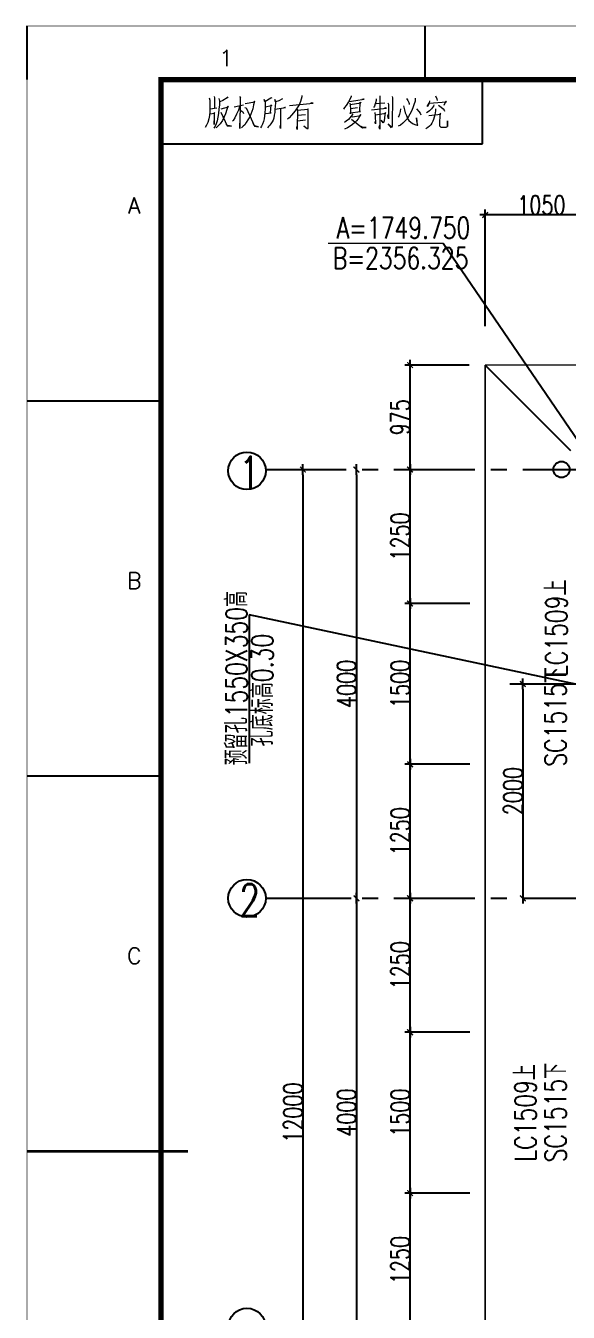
# Model space of a CAD drawing. Extents: x 38792 to 68517, y 3084 to 24109.
# Drawn here: x 38792 to 43854, y 12096 to 24099 of the extents above; entities that cross this region are included whole.
import ezdxf
from ezdxf.enums import TextEntityAlignment as Align

# ---------------------------------------------------------------- set-up
doc = ezdxf.new("R2010")
doc.units = 0
doc.header["$LTSCALE"] = 300
doc.header["$MEASUREMENT"] = 0
doc.header["$PDMODE"] = 34
doc.header["$PDSIZE"] = 3
doc.linetypes.add('CENTER', pattern=[2, 1.25, -0.25, 0.25, -0.25])
doc.layers.get('0').update_dxf_attribs({"color": 8, "linetype": 'CONTINUOUS'})
doc.layers.get('DEFPOINTS').update_dxf_attribs({"color": 8, "linetype": 'CONTINUOUS'})
for name, color, linetype in [('CON2', 8, 'CONTINUOUS'), ('supertext', 8, 'CONTINUOUS'), ('说明文字', 8, 'CONTINUOUS')]:
    doc.layers.add(name, color=color, linetype=linetype)
doc.styles.add('HZ', font='geditxt.shx', dxfattribs={"width": 0.75, "height": 250, "bigfont": 'hztxt1.shx'})
doc.styles.add('HZ1', font='geditxt.shx', dxfattribs={"width": 0.75, "bigfont": 'hztxt1.shx'})
doc.styles.add('hz2', font='geditxt.shx', dxfattribs={"width": 0.72, "bigfont": 'hztxt1.shx'})
doc.styles.get("Standard").update_dxf_attribs({"font": 'geditxt.shx'})
doc.styles.add('TK', font='geditxt.shx', dxfattribs={"width": 0.75, "bigfont": 'hztxt1.shx'})
doc.dimstyles.get("Standard").update_dxf_attribs({"dimtxt": 0.18, "dimasz": 0.18, "dimexe": 0.18, "dimexo": 0.0625, "dimgap": 0.09, "dimtad": 0, "dimtih": 1, "dimtoh": 1, "dimdec": 4, "dimzin": 0, "dimdsep": 46, "dimtxsty": 'Standard', "dimcen": 0.09, "dimadec": 0, "dimazin": 0, "dimtfac": 1, "dimtdec": 4, "dimtofl": 0, "dimtmove": 0, "dimatfit": 3, "dimfxl": 0, "dimtolj": 1, "dimtzin": 0, "dimarcsym": 0})

# ---------------------------------------------------------------- blocks, each defined once
blk = doc.blocks.new('SGTICK')
blk.add_line((-1, 0), (1, 0))
at = {"const_width": 0.25}
blk.add_lwpolyline([(-0.53, -0.53), (0.53, 0.53)], dxfattribs=at)
blk = doc.blocks.new('*D18')
at = {"layer": 'CON2', "color": 0, "lineweight": -2, "transparency": 16777216}
for p, q in [((43078, 21296), (43078, 22383)), ((44078, 22333), (43128, 22333))]:
    blk.add_line(p, q, dxfattribs=at)
at = {"layer": 'DEFPOINTS', "color": 0, "transparency": 16777216}
for p in [(43078, 22333), (44128, 22333), (43078, 21146)]:
    blk.add_point(p, dxfattribs=at)
at = {"layer": 'CON2', "color": 0, "lineweight": -2, "transparency": 16777216, "xscale": 50, "yscale": 50, "zscale": 50, "rotation": 180}
blk.add_blockref('SGTICK', (43078, 22333), dxfattribs=at)
at = {"layer": 'CON2', "color": 0, "lineweight": -2, "transparency": 16777216, "xscale": 50, "yscale": 50, "zscale": 50}
blk.add_blockref('SGTICK', (44128, 22333), dxfattribs=at)
at = {"layer": 'CON2', "color": 0, "transparency": 16777216, "insert": (43603, 22425), "char_height": 175, "attachment_point": 5, "style": 'HZ1'}
blk.add_mtext('\\A1;1050', dxfattribs=at)
blk = doc.blocks.new('*D28')
at = {"layer": 'CON2', "color": 0, "lineweight": -2, "transparency": 16777216}
for p, q in [((42936, 13208), (42328, 13208)), ((42378, 12008), (42378, 13158))]:
    blk.add_line(p, q, dxfattribs=at)
at = {"layer": 'DEFPOINTS', "color": 0, "transparency": 16777216}
for p in [(42378, 13208), (43086, 13208), (42378, 11958)]:
    blk.add_point(p, dxfattribs=at)
at = {"layer": 'CON2', "color": 0, "lineweight": -2, "transparency": 16777216, "xscale": 50, "yscale": 50, "zscale": 50}
for p, rotation in [((42378, 13208), 90), ((42378, 11958), 270)]:
    blk.add_blockref('SGTICK', p, dxfattribs=dict(at, rotation=rotation))
at = {"layer": 'CON2', "color": 0, "transparency": 16777216, "insert": (42286, 12583), "char_height": 175, "attachment_point": 5, "rotation": 90, "style": 'HZ1'}
blk.add_mtext('\\A1;1250', dxfattribs=at)
blk = doc.blocks.new('*D29')
at = {"layer": 'CON2', "color": 0, "lineweight": -2, "transparency": 16777216}
for p, q in [((42936, 14708), (42328, 14708)), ((42378, 13258), (42378, 14658))]:
    blk.add_line(p, q, dxfattribs=at)
at = {"layer": 'DEFPOINTS', "color": 0, "transparency": 16777216}
for p in [(42378, 14708), (43086, 14708), (43086, 13208)]:
    blk.add_point(p, dxfattribs=at)
at = {"layer": 'CON2', "color": 0, "lineweight": -2, "transparency": 16777216, "xscale": 50, "yscale": 50, "zscale": 50}
for p, rotation in [((42378, 14708), 90), ((42378, 13208), 270)]:
    blk.add_blockref('SGTICK', p, dxfattribs=dict(at, rotation=rotation))
at = {"layer": 'CON2', "color": 0, "transparency": 16777216, "insert": (42286, 13958), "char_height": 175, "attachment_point": 5, "rotation": 90, "style": 'HZ1'}
blk.add_mtext('\\A1;1500', dxfattribs=at)
blk = doc.blocks.new('*D30')
at = {"layer": 'CON2', "color": 0, "lineweight": -2, "transparency": 16777216}
for p, q in [((42228, 15958), (42328, 15958)), ((42378, 14758), (42378, 15908))]:
    blk.add_line(p, q, dxfattribs=at)
at = {"layer": 'DEFPOINTS', "color": 0, "transparency": 16777216}
for p in [(42378, 15958), (42378, 15958), (43086, 14708)]:
    blk.add_point(p, dxfattribs=at)
at = {"layer": 'CON2', "color": 0, "lineweight": -2, "transparency": 16777216, "xscale": 50, "yscale": 50, "zscale": 50}
for p, rotation in [((42378, 15958), 90), ((42378, 14708), 270)]:
    blk.add_blockref('SGTICK', p, dxfattribs=dict(at, rotation=rotation))
at = {"layer": 'CON2', "color": 0, "transparency": 16777216, "insert": (42286, 15333), "char_height": 175, "attachment_point": 5, "rotation": 90, "style": 'HZ1'}
blk.add_mtext('\\A1;1250', dxfattribs=at)
blk = doc.blocks.new('*D31')
at = {"layer": 'CON2', "color": 0, "lineweight": -2, "transparency": 16777216}
for p, q in [((42936, 17208), (42328, 17208)), ((42378, 16008), (42378, 17158))]:
    blk.add_line(p, q, dxfattribs=at)
at = {"layer": 'DEFPOINTS', "color": 0, "transparency": 16777216}
for p in [(42378, 17208), (43086, 17208), (42378, 15958)]:
    blk.add_point(p, dxfattribs=at)
at = {"layer": 'CON2', "color": 0, "lineweight": -2, "transparency": 16777216, "xscale": 50, "yscale": 50, "zscale": 50}
for p, rotation in [((42378, 17208), 90), ((42378, 15958), 270)]:
    blk.add_blockref('SGTICK', p, dxfattribs=dict(at, rotation=rotation))
at = {"layer": 'CON2', "color": 0, "transparency": 16777216, "insert": (42286, 16583), "char_height": 175, "attachment_point": 5, "rotation": 90, "style": 'HZ1'}
blk.add_mtext('\\A1;1250', dxfattribs=at)
blk = doc.blocks.new('*D32')
at = {"layer": 'CON2', "color": 0, "lineweight": -2, "transparency": 16777216}
for p, q in [((42936, 18708), (42328, 18708)), ((42378, 17258), (42378, 18658))]:
    blk.add_line(p, q, dxfattribs=at)
at = {"layer": 'DEFPOINTS', "color": 0, "transparency": 16777216}
for p in [(42378, 18708), (43086, 18708), (43086, 17208)]:
    blk.add_point(p, dxfattribs=at)
at = {"layer": 'CON2', "color": 0, "lineweight": -2, "transparency": 16777216, "xscale": 50, "yscale": 50, "zscale": 50}
for p, rotation in [((42378, 18708), 90), ((42378, 17208), 270)]:
    blk.add_blockref('SGTICK', p, dxfattribs=dict(at, rotation=rotation))
at = {"layer": 'CON2', "color": 0, "transparency": 16777216, "insert": (42286, 17958), "char_height": 175, "attachment_point": 5, "rotation": 90, "style": 'HZ1'}
blk.add_mtext('\\A1;1500', dxfattribs=at)
blk = doc.blocks.new('*D33')
at = {"layer": 'CON2', "color": 0, "lineweight": -2, "transparency": 16777216}
for p, q in [((42228, 19958), (42328, 19958)), ((42378, 18758), (42378, 19908))]:
    blk.add_line(p, q, dxfattribs=at)
at = {"layer": 'DEFPOINTS', "color": 0, "transparency": 16777216}
for p in [(42378, 19958), (42378, 19958), (43086, 18708)]:
    blk.add_point(p, dxfattribs=at)
at = {"layer": 'CON2', "color": 0, "lineweight": -2, "transparency": 16777216, "xscale": 50, "yscale": 50, "zscale": 50}
for p, rotation in [((42378, 19958), 90), ((42378, 18708), 270)]:
    blk.add_blockref('SGTICK', p, dxfattribs=dict(at, rotation=rotation))
at = {"layer": 'CON2', "color": 0, "transparency": 16777216, "insert": (42286, 19333), "char_height": 175, "attachment_point": 5, "rotation": 90, "style": 'HZ1'}
blk.add_mtext('\\A1;1250', dxfattribs=at)
blk = doc.blocks.new('*D34')
at = {"layer": 'CON2', "color": 0, "lineweight": -2, "transparency": 16777216}
for p, q in [((42928, 20933), (42328, 20933)), ((42378, 20008), (42378, 20883))]:
    blk.add_line(p, q, dxfattribs=at)
at = {"layer": 'DEFPOINTS', "color": 0, "transparency": 16777216}
for p in [(42378, 20933), (43078, 20933), (42378, 19958)]:
    blk.add_point(p, dxfattribs=at)
at = {"layer": 'CON2', "color": 0, "lineweight": -2, "transparency": 16777216, "xscale": 50, "yscale": 50, "zscale": 50}
for p, rotation in [((42378, 20933), 90), ((42378, 19958), 270)]:
    blk.add_blockref('SGTICK', p, dxfattribs=dict(at, rotation=rotation))
at = {"layer": 'CON2', "color": 0, "transparency": 16777216, "insert": (42286, 20446), "char_height": 175, "attachment_point": 5, "rotation": 90, "style": 'HZ1'}
blk.add_mtext('\\A1;975', dxfattribs=at)
blk = doc.blocks.new('*D36')
at = {"layer": 'CON2', "color": 0, "lineweight": -2, "transparency": 16777216}
for p, q in [((41878, 19908), (41878, 16008)), ((41728, 15958), (41828, 15958))]:
    blk.add_line(p, q, dxfattribs=at)
at = {"layer": 'DEFPOINTS', "color": 0, "transparency": 16777216}
for p in [(41878, 19958), (41878, 15958), (41878, 15958)]:
    blk.add_point(p, dxfattribs=at)
at = {"layer": 'CON2', "color": 0, "lineweight": -2, "transparency": 16777216, "xscale": 50, "yscale": 50, "zscale": 50}
for p, rotation in [((41878, 19958), 90), ((41878, 15958), 270)]:
    blk.add_blockref('SGTICK', p, dxfattribs=dict(at, rotation=rotation))
at = {"layer": 'CON2', "color": 0, "transparency": 16777216, "insert": (41786, 17958), "char_height": 175, "attachment_point": 5, "rotation": 90, "style": 'HZ1'}
blk.add_mtext('\\A1;4000', dxfattribs=at)
blk = doc.blocks.new('*D37')
at = {"layer": 'CON2', "color": 0, "lineweight": -2, "transparency": 16777216}
for p, q in [((41878, 15908), (41878, 12008)), ((41728, 11958), (41828, 11958))]:
    blk.add_line(p, q, dxfattribs=at)
at = {"layer": 'DEFPOINTS', "color": 0, "transparency": 16777216}
for p in [(41878, 15958), (41878, 11958), (41878, 11958)]:
    blk.add_point(p, dxfattribs=at)
at = {"layer": 'CON2', "color": 0, "lineweight": -2, "transparency": 16777216, "xscale": 50, "yscale": 50, "zscale": 50}
for p, rotation in [((41878, 15958), 90), ((41878, 11958), 270)]:
    blk.add_blockref('SGTICK', p, dxfattribs=dict(at, rotation=rotation))
at = {"layer": 'CON2', "color": 0, "transparency": 16777216, "insert": (41786, 13958), "char_height": 175, "attachment_point": 5, "rotation": 90, "style": 'HZ1'}
blk.add_mtext('\\A1;4000', dxfattribs=at)
blk = doc.blocks.new('*D39')
at = {"layer": 'CON2', "color": 0, "lineweight": -2, "transparency": 16777216}
for p, q in [((41378, 19908), (41378, 8008)), ((41228, 7958), (41328, 7958))]:
    blk.add_line(p, q, dxfattribs=at)
at = {"layer": 'DEFPOINTS', "color": 0, "transparency": 16777216}
for p in [(41378, 19958), (41378, 7958), (41378, 7958)]:
    blk.add_point(p, dxfattribs=at)
at = {"layer": 'CON2', "color": 0, "lineweight": -2, "transparency": 16777216, "xscale": 50, "yscale": 50, "zscale": 50}
for p, rotation in [((41378, 19958), 90), ((41378, 7958), 270)]:
    blk.add_blockref('SGTICK', p, dxfattribs=dict(at, rotation=rotation))
at = {"layer": 'CON2', "color": 0, "transparency": 16777216, "insert": (41286, 13958), "char_height": 175, "attachment_point": 5, "rotation": 90, "style": 'HZ1'}
blk.add_mtext('\\A1;12000', dxfattribs=at)
blk = doc.blocks.new('GEDI_WK_A2')
at = {"color": 3}
for p, q in [((0, 410), (0, 420)), ((74.25, 410), (74.25, 420)), ((85, 398), (85, 410)), ((25, 398), (85, 398)), ((25, 350), (0, 350)), ((25, 280), (0, 280)), ((25, 210), (0, 210))]:
    blk.add_line(p, q, dxfattribs=at)
for points, const_width in [([(0, 0), (594, 0), (594, 420), (0, 420)], 0.1), ([(25, 10), (584, 10), (584, 410), (25, 410)], 1)]:
    blk.add_lwpolyline(points, close=True, dxfattribs=dict(at, const_width=const_width))
at = {"color": 3, "const_width": 0.5}
blk.add_lwpolyline([(30, 210), (0, 210)], dxfattribs=at)
at = {"color": 3}
blk.add_text('1', height=3, dxfattribs=at).set_placement((37.12, 414), align=Align.MIDDLE)
for s, p in [('A', (20, 385)), ('B', (20, 315)), ('C', (20, 245))]:
    blk.add_text(s, height=3, dxfattribs=at).set_placement(p, align=Align.CENTER)
blk = doc.blocks.new('GEDI_Copyright_2012')
at = {"color": 7, "lineweight": 0}
for points in [[(8.99, -3.43), (9.11, -3.83), (9.11, -5.03), (9.11, -5.93), (9.03, -6.73), (8.9, -7.33), (8.73, -8.03), (8.48, -8.53), (8.22, -8.93)], [(10.81, -3.53), (10.9, -4.03), (10.9, -4.68), (10.81, -5.53), (10.73, -6.33), (10.6, -7.03), (10.47, -7.68), (10.3, -8.23), (10.09, -8.72), (9.84, -9.08)], [(9.88, -3.13), (9.96, -3.43), (9.96, -5.33)], [(12.43, -3.23), (12.34, -3.38), (11.53, -3.88), (10.98, -4.13)], [(13.62, -5.08), (15.4, -4.68)], [(14.64, -3.13), (14.81, -3.38), (14.76, -3.33), (14.72, -9.13), (14.68, -8.72), (14.72, -8.13)], [(15.7, -4.48), (17.52, -4.18), (17.44, -4.03), (17.27, -4.68), (17.1, -5.43), (16.93, -5.93), (16.76, -6.43), (16.55, -6.93), (16.21, -7.48), (15.91, -7.98), (15.61, -8.43), (15.32, -8.72), (15.02, -8.98)], [(20.67, -3.38), (20.5, -3.48), (19.35, -4.13), (19.27, -3.73), (19.4, -4.13), (19.4, -5.43), (19.35, -6.23), (19.31, -6.78), (19.22, -7.33), (19.1, -7.83), (18.93, -8.33), (18.72, -8.68), (18.54, -8.98)], [(19.48, -6.38), (19.56, -6.33), (20.54, -6.18), (20.41, -6.23), (20.54, -4.68), (20.63, -4.88), (19.44, -5.13)], [(22.67, -3.58), (21.99, -3.98), (21.35, -4.13), (21.26, -3.73), (21.35, -4.33), (21.31, -4.93), (21.26, -5.58), (21.22, -6.13), (21.13, -6.63), (21.05, -7.18), (20.92, -7.58), (20.71, -7.88), (20.5, -8.23), (20.28, -8.53), (20.07, -8.78), (19.86, -8.98)], [(26.28, -2.98), (26.28, -3.23), (26.02, -4.08), (25.76, -4.68), (25.51, -5.08), (25.04, -5.83), (24.36, -6.63), (23.9, -7.13), (23.6, -7.38)], [(23.98, -4.83), (28.4, -4.43), (28.14, -4.33)], [(28.14, -4.33), (27.8, -4.48)], [(35.45, -3.03), (35.49, -3.23), (34.98, -4.18), (34.52, -4.83), (34.26, -5.23), (34.05, -5.53)], [(35.11, -4.08), (36.34, -3.93), (37.87, -3.68), (37.75, -3.63), (37.49, -3.73)], [(35.24, -4.43), (35.28, -4.73), (35.32, -5.58), (35.32, -6.38), (35.28, -6.23), (37.19, -5.93), (37.07, -5.93), (37.15, -4.23), (37.28, -4.38), (35.28, -4.68)], [(40.12, -3.58), (40.16, -3.88), (39.83, -4.93), (39.66, -5.23)], [(40.12, -4.48), (41.74, -4.33)], [(40.8, -3.03), (40.84, -3.28), (40.8, -9.23), (40.72, -8.88), (40.8, -8.53)], [(42.33, -4.33), (42.42, -4.58), (42.42, -7.33), (42.33, -6.83), (42.37, -6.53)], [(43.1, -3.13), (43.18, -3.43), (43.14, -8.23), (43.14, -8.53), (43.1, -8.78), (43.05, -8.88), (42.97, -8.98), (42.37, -8.23), (43.05, -8.88)], [(47.43, -3.48), (47.39, -4.03), (47.17, -4.73), (47, -5.28), (46.71, -5.88), (46.45, -6.48), (46.2, -6.88), (45.86, -7.38), (45.47, -7.78), (45.09, -8.13), (44.67, -8.48), (44.24, -8.72)], [(45.82, -3.53), (46.07, -3.93), (46.24, -4.28), (46.32, -4.48), (46.32, -4.63)], [(50.91, -4.68), (50.83, -4.98), (50.44, -5.43), (50.06, -5.83), (49.81, -6.03), (49.55, -6.23)], [(50.06, -3.98), (50.02, -4.33), (49.94, -4.58), (49.85, -4.83), (49.77, -4.98), (49.68, -5.03), (50.02, -4.43), (53.29, -4.13), (53.16, -4.03), (52.78, -4.83)], [(51.21, -3.03), (51.47, -3.58), (51.55, -3.93)], [(51.76, -4.78), (52.27, -5.13), (52.65, -5.43), (52.83, -5.68), (52.91, -5.88)], [(9.11, -6.38), (10.01, -6.28), (9.92, -6.13), (9.92, -8.38), (9.88, -8.08), (9.88, -7.68)], [(9.16, -5.48), (10.39, -5.28)], [(11.2, -5.43), (12.56, -5.08), (12.47, -4.93), (12.26, -5.58), (12, -6.38), (11.75, -6.98), (11.45, -7.63), (11.03, -8.23), (10.6, -8.68), (10.26, -9.03)], [(11.15, -6.08), (12.34, -8.63), (13.15, -8.68), (12.38, -8.58), (12.17, -8.28)], [(14.72, -4.88), (14.42, -5.73), (14.08, -6.43), (13.74, -7.13), (13.45, -7.63), (13.36, -7.78)], [(14.72, -5.63), (15.27, -6.03), (15.4, -6.33)], [(15.61, -5.23), (15.87, -5.28), (17.44, -8.72), (18.2, -8.83), (17.44, -8.63), (17.14, -8.08)], [(21.31, -5.53), (23.22, -5.23), (23.09, -5.18), (22.88, -5.28)], [(22.28, -5.43), (22.28, -9.13), (22.24, -8.88), (22.28, -8.48)], [(25.34, -5.53), (25.43, -5.73), (25.38, -9.03), (25.38, -9.33), (25.34, -9.03), (25.38, -8.68)], [(25.43, -5.73), (27.38, -5.53), (27.38, -5.43), (27.47, -5.53), (27.38, -5.58), (27.38, -9.08), (27.34, -9.28), (26.66, -8.63), (27.34, -9.18)], [(26.96, -6.58), (25.47, -6.73)], [(35.71, -6.38), (35.71, -6.53), (34.98, -7.43), (34.56, -7.78), (34.26, -8.03)], [(35.62, -6.88), (35.75, -6.98), (37.28, -6.68), (37.23, -6.53), (36.77, -7.33), (36.47, -7.68), (36.17, -7.98), (35.71, -8.38), (35.28, -8.72), (34.81, -8.98), (34.26, -9.23)], [(36.64, -5.28), (35.36, -5.48)], [(39.27, -5.63), (42.08, -5.33), (42.03, -5.33), (41.87, -5.28), (41.65, -5.38)], [(39.87, -6.13), (39.95, -6.68), (39.95, -6.78), (40, -8.28), (39.95, -7.98), (40, -7.73)], [(40, -6.58), (41.95, -6.28), (41.82, -6.13), (41.74, -6.53), (41.69, -7.18), (41.61, -7.63), (41.57, -7.93), (41.44, -8.08), (41.06, -7.58), (41.48, -8.03)], [(44.67, -5.43), (44.63, -5.93), (44.5, -6.48), (44.37, -6.83), (44.24, -7.03)], [(45.26, -4.88), (45.43, -5.63), (45.56, -6.18), (45.77, -6.68), (45.99, -7.23), (46.24, -7.63), (46.58, -7.93), (47.05, -8.28), (47.51, -8.43), (47.81, -8.48), (47.94, -8.48), (47.73, -7.78), (47.64, -7.13), (47.81, -8.48)], [(47.64, -5.43), (48.07, -5.93), (48.36, -6.28), (48.49, -6.58)], [(51.21, -5.48), (51.21, -5.83), (51.08, -6.58), (50.95, -7.03), (50.83, -7.43), (50.7, -7.78), (50.53, -8.13), (50.32, -8.43), (50.06, -8.68), (49.77, -8.93), (49.43, -9.18)], [(49.98, -6.68), (52.19, -6.43), (52.06, -6.28), (52.02, -6.58), (51.93, -8.18), (51.97, -8.63), (52.06, -8.78), (52.19, -8.88), (52.4, -8.88), (52.61, -8.88), (53.21, -8.88), (53.42, -8.78), (53.46, -8.72), (53.42, -7.68), (53.42, -8.78)], [(25.47, -7.68), (26.96, -7.53)], [(35.54, -7.38), (35.62, -7.43), (37.57, -8.98), (38.3, -8.93), (37.57, -8.93), (37.32, -8.78)]]:
    blk.add_lwpolyline(points, dxfattribs=at)
blk = doc.blocks.new('CEEC_TK_A2')
for name, p in [('GEDI_WK_A2', (0, 0)), ('GEDI_Copyright_2012', (25, 410))]:
    blk.add_blockref(name, p)
at = {"style": 'TK', "width": 0.85}
for tag, height, p in [('PROJECTNAME', 4.75, (529, 44)), ('PHASE', 4, (571, 44)), ('DRAWINGNAME', 4.75, (539, 31))]:
    blk.add_attdef(tag, text='', height=height, dxfattribs=at).set_placement(p, align=Align.MIDDLE_CENTER)
for tag, p, height in [('APPROVE', (416, 32.75), 3.5), ('DESIGN', (461, 32.75), 3.5), ('REVIEW1', (416, 25.75), 3.5), ('DRAW', (461, 25.75), 3.5), ('REVIEW2', (416, 18.75), 3.5), ('PROPORTION', (461, 18.75), 3.5), ('DRAWINGNUMBER', (511, 18.5), 4), ('CHECK', (416, 11.75), 3.5), ('DATE', (461, 11.75), 3.5), ('VERSION', (577, 11.75), 3.5)]:
    blk.add_attdef(tag, p, '', height=height, dxfattribs=at)
blk = doc.blocks.new('*D61')
at = {"layer": 'CON2', "color": 0, "lineweight": -2, "transparency": 16777216}
for p, q in [((43430, 17908), (43430, 16008)), ((43442, 15958), (43480, 15958))]:
    blk.add_line(p, q, dxfattribs=at)
at = {"layer": 'DEFPOINTS', "color": 0, "transparency": 16777216}
for p in [(43292, 17958), (43292, 15958), (43430, 15958)]:
    blk.add_point(p, dxfattribs=at)
at = {"layer": 'CON2', "color": 0, "lineweight": -2, "transparency": 16777216, "xscale": 50, "yscale": 50, "zscale": 50}
for p, rotation in [((43430, 17958), 90), ((43430, 15958), 270)]:
    blk.add_blockref('SGTICK', p, dxfattribs=dict(at, rotation=rotation))
at = {"layer": 'CON2', "color": 0, "transparency": 16777216, "insert": (43338, 16958), "char_height": 175, "attachment_point": 5, "rotation": 90, "style": 'HZ1'}
blk.add_mtext('\\A1;2000', dxfattribs=at)

msp = doc.modelspace()

# ---------------------------------------------------------------- linework, layer by layer
msp.add_line((40876.92977, 18601.96336), (40876.92977, 17219.25519))
at = {"layer": 'CON2'}
for p, q in [((44127.59145, 19958.14178), (42687.30732, 22068.35758)), ((43937.36313, 17952.91243), (40876.92977, 18601.96336))]:
    msp.add_line(p, q, dxfattribs=at)
at = {"layer": 'CON2', "linetype": 'CENTER', "ltscale": 2}
for p, q in [((41030.99661, 19958.14178), (51624.96574, 19958.14178)), ((43307.98288, 17958.14178), (44583.81499, 17958.14178)), ((41031.39894, 15958.14178), (51624.96574, 15958.14178))]:
    msp.add_line(p, q, dxfattribs=at)
at = {"layer": 'CON2', "const_width": 15}
for points in [[(43077.59145, 6983.14178), (43077.59145, 20933.14178)], [(43077.59145, 20933.14178), (45677.59145, 20933.14178)], [(43077.59145, 20933.14178), (43877.59145, 20133.14178)]]:
    msp.add_lwpolyline(points, dxfattribs=at)
at = {"layer": 'CON2'}
for centre, radius in [((40856.39894, 19946.28196), 175), ((43791.15572, 19958.14178), 75), ((40856.39894, 15958.14178), 175), ((40856.39894, 11958.14178), 175)]:
    msp.add_circle(centre, radius, dxfattribs=at)
at = {"layer": 'supertext', "lineweight": 5}
msp.add_line((42687.30732, 22068.35758), (41615.42301, 22068.35758), dxfattribs=at)

# ---------------------------------------------------------------- block references
at = {"layer": 'CON2', "color": 0, "xscale": 50, "yscale": 50, "zscale": 50}
msp.add_blockref('CEEC_TK_A2', (38804.95372, 3096.08957), dxfattribs=at)

# ---------------------------------------------------------------- texts
at = {"layer": 'supertext', "lineweight": 5, "style": 'HZ', "width": 0.75}
for s, p in [('A=1749.750', (41693.02925, 22113.57787)), ('B=2356.325', (41656.41578, 21829.74532))]:
    msp.add_text(s, height=200, dxfattribs=at).set_placement(p)
for s, p in [('LC1509上', (43843.0148, 18023.64336)), ('预留孔1550X350高', (40858.95021, 17197.47659)), ('孔底标高0.30', (41099.63074, 17374.82104)), ('SC1515下', (43833.98592, 17186.78228)), ('LC1509上', (43553.97874, 13502.59316)), ('SC1515下', (43833.98592, 13495.074))]:
    msp.add_text(s, height=200, rotation=90, dxfattribs=at).set_placement(p)
at = {"layer": '说明文字', "style": 'hz2', "width": 0.75}
for s, p in [('1', (40784.7849, 19778.8065)), ('2', (40784.7849, 15790.66631))]:
    msp.add_text(s, height=300, dxfattribs=at).set_placement(p)

# ---------------------------------------------------------------- dimensions: what is measured, and where the dimension line sits
at = {"layer": 'CON2'}
for base, p1, p2, angle, picture, middle in [((43077.59145, 22333.46347), (44127.59145, 22333.46347), (43077.59145, 21146.14713), 180, '*D18', (43602.59145, 22425.46347)), ((42377.59145, 20933.14178), (42377.59145, 19958.14178), (43077.59145, 20933.14178), 90, '*D34', (42285.59145, 20445.64178)), ((41377.59145, 7958.14178), (41377.59145, 19958.14178), (41377.59145, 7958.14178), 90, '*D39', (41285.59145, 13958.14178)), ((41877.59145, 15958.14178), (41877.59145, 19958.14178), (41877.59145, 15958.14178), 90, '*D36', (41785.59145, 17958.14178)), ((42377.59145, 19958.14178), (43085.96959, 18708.14178), (42377.59145, 19958.14178), 90, '*D33', (42285.59145, 19333.14178)), ((42377.59145, 18708.14178), (43085.96959, 17208.14178), (43085.96959, 18708.14178), 90, '*D32', (42285.59145, 17958.14178)), ((43429.75713, 15958.14178), (43291.75403, 17958.14178), (43291.75403, 15958.14178), 270, '*D61', (43337.75713, 16958.14178)), ((42377.59145, 17208.14178), (42377.59145, 15958.14178), (43085.96959, 17208.14178), 90, '*D31', (42285.59145, 16583.14178)), ((41877.59145, 11958.14178), (41877.59145, 15958.14178), (41877.59145, 11958.14178), 90, '*D37', (41785.59145, 13958.14178)), ((42377.59145, 15958.14178), (43085.96959, 14708.14178), (42377.59145, 15958.14178), 90, '*D30', (42285.59145, 15333.14178)), ((42377.59145, 14708.14178), (43085.96959, 13208.14178), (43085.96959, 14708.14178), 90, '*D29', (42285.59145, 13958.14178)), ((42377.59145, 13208.14178), (42377.59145, 11958.14178), (43085.96959, 13208.14178), 90, '*D28', (42285.59145, 12583.14178))]:
    dim = msp.add_linear_dim(base=base, p1=p1, p2=p2, angle=angle, dimstyle='Standard', override={"dimscale": 50, "dimtxt": 3.5, "dimasz": 1, "dimexe": 1, "dimexo": 3, "dimtad": 1, "dimtih": 0, "dimtoh": 0, "dimzin": 8, "dimtxsty": 'HZ1', "dimblk": 'SGTICK', "dimblk1": 'SGTICK', "dimblk2": 'SGTICK', "dimsah": 1, "dimcen": 1, "dimse1": 1, "dimtix": 1, "dimtofl": 1, "dimtmove": 2, "dimtzin": 8}, dxfattribs=at)
    dim.commit()
    dim.dimension.update_dxf_attribs({"geometry": picture, "text_midpoint": middle})

doc.saveas('drawing.dxf')
